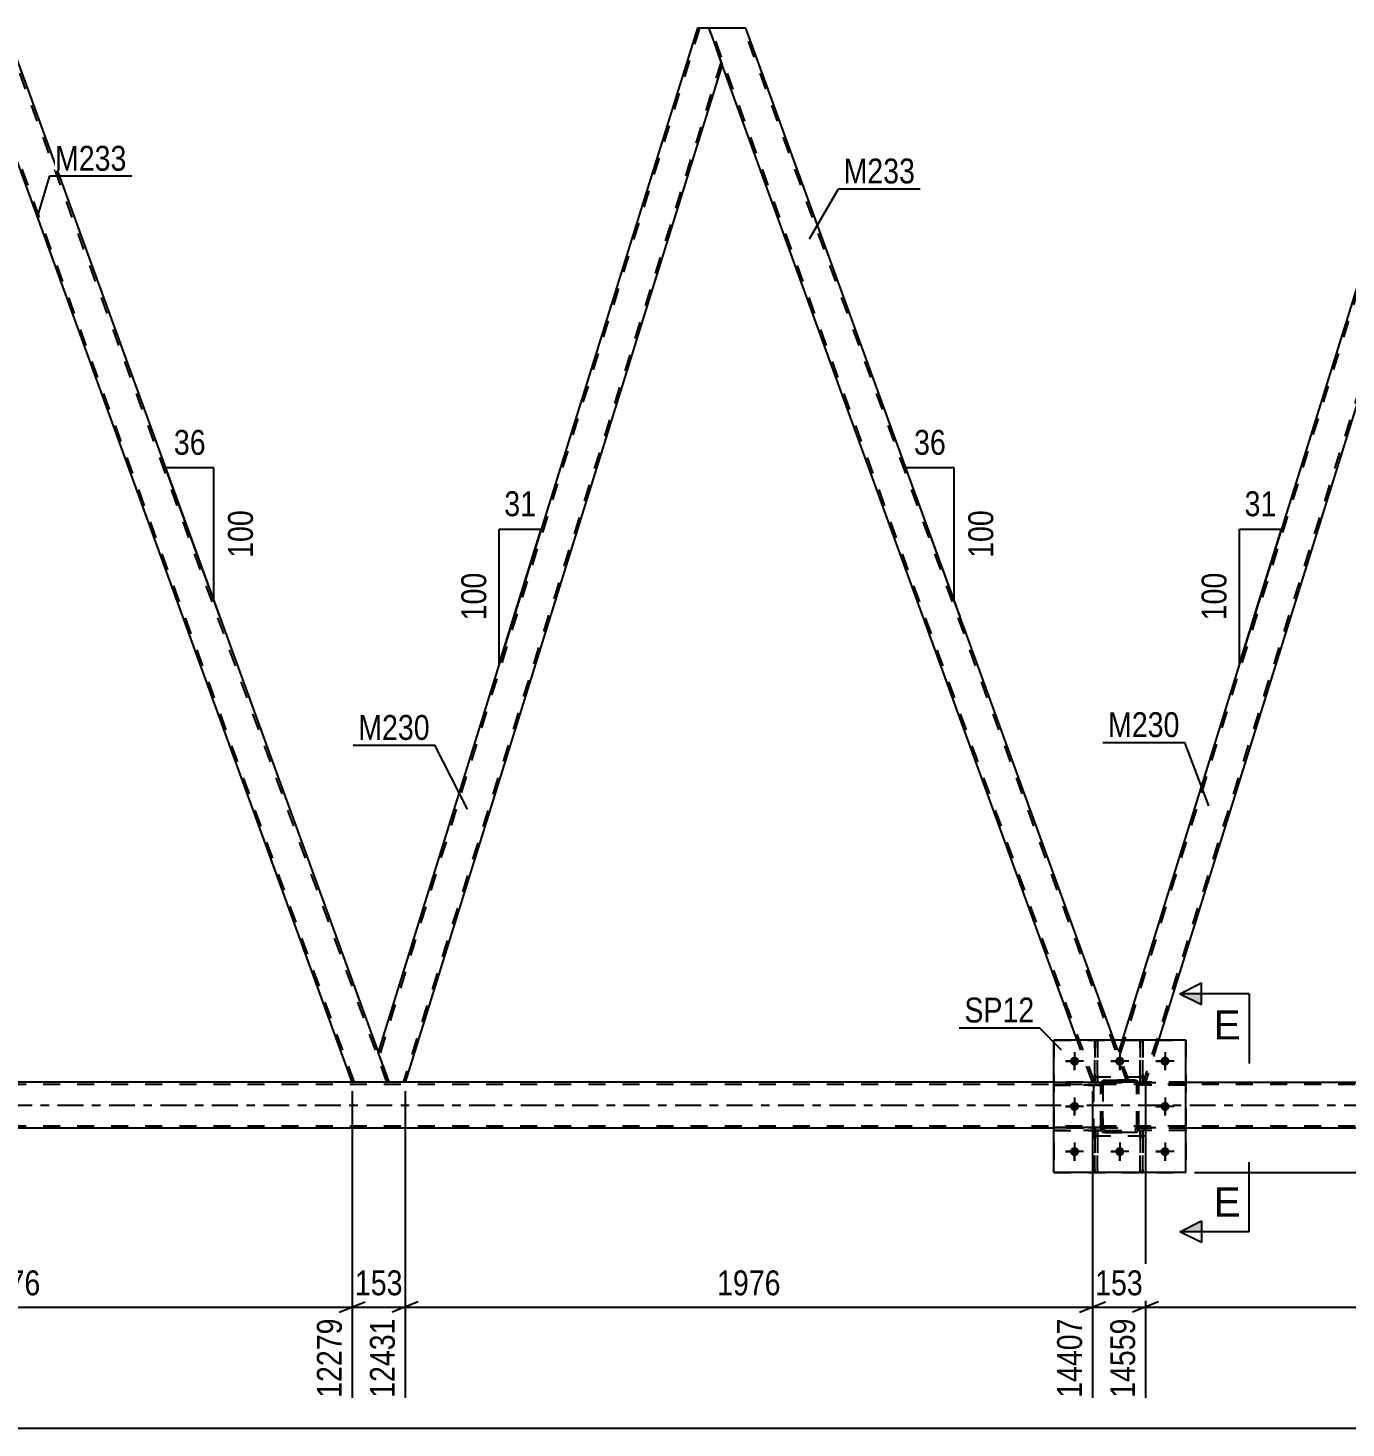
# Model space of a CAD drawing. Header units: millimetres. Extents: x 0 to 841, y 0 to 594.
# Drawn here: x 537.8 to 689.4, y 287.2 to 448.1 of the extents above; entities that cross this region are included whole.
import ezdxf

# ---------------------------------------------------------------- set-up
doc = ezdxf.new("R2010")
doc.units = ezdxf.units.MM
doc.linetypes.add('DXK_LINE_DOT2', pattern=[3.9198, 1.9599, -1.9599])
doc.linetypes.add('DXK_LINE_DOT3', pattern=[5.9187, 2.979, -0.9799, 0.9799, -0.9799])
doc.styles.add('Arial', font='ARIAL.TTF', dxfattribs={"height": 0.2})
doc.styles.add('Arial Narrow', font='ARIALN.TTF', dxfattribs={"height": 0.2})

# ---------------------------------------------------------------- blocks, each defined once
blk = doc.blocks.new('Part-275727292-2873 - 2736')
at = {"color": 7, "linetype": 'DXK_LINE_DOT2'}
for p, q in [((666.2, 321.7), (665.6, 321.7)), ((665.6, 321.7), (671, 321.7)), ((665.6, 321.38), (665.6, 321.7)), ((665.6, 321.38), (665.6, 321.7)), ((666.2, 321.38), (665.6, 321.38)), ((671, 321.38), (665.6, 321.38)), ((666.2, 321.38), (666.2, 321.7)), ((671, 321.7), (671, 321.38))]:
    blk.add_line(p, q, dxfattribs=at)
blk = doc.blocks.new('Part-275727292-2870 - 2736')
at = {"color": 7, "linetype": 'DXK_LINE_DOT2'}
for p, q in [((666.2, 326.9), (665.6, 326.9)), ((665.6, 326.9), (671, 326.9)), ((665.6, 326.58), (665.6, 326.9)), ((665.6, 326.58), (665.6, 326.9)), ((666.2, 326.58), (666.2, 326.9)), ((671, 326.9), (671, 326.58)), ((666.2, 326.58), (665.6, 326.58)), ((671, 326.58), (665.6, 326.58))]:
    blk.add_line(p, q, dxfattribs=at)
blk = doc.blocks.new('Part-275727292-2741 - 2736')
at = {"color": 7, "linetype": 'DXK_LINE_DOT2'}
for p, q in [((665.73, 321.37), (665.73, 321.37)), ((665.73, 321.37), (665.73, 320.77)), ((665.73, 316.54), (665.73, 321.37)), ((665.73, 321.37), (666.05, 321.37)), ((665.73, 320.77), (665.73, 316.54)), ((665.73, 320.77), (666.05, 320.77)), ((666.05, 320.77), (666.05, 321.37)), ((666.05, 316.54), (666.05, 321.37)), ((666.05, 316.54), (666.05, 320.77)), ((665.73, 316.54), (666.05, 316.54))]:
    blk.add_line(p, q, dxfattribs=at)
blk = doc.blocks.new('Part-275727292-2876 - 2736')
at = {"color": 7, "linetype": 'DXK_LINE_DOT2'}
for p, q in [((655.8, 326.58), (655.8, 326.9)), ((655.8, 326.9), (660.85, 326.9)), ((660.6, 326.58), (660.6, 326.9)), ((661.2, 326.9), (660.6, 326.9)), ((661.2, 326.58), (661.2, 326.9)), ((661.2, 326.58), (661.2, 326.9)), ((661.2, 326.58), (655.8, 326.58)), ((661.2, 326.58), (660.6, 326.58))]:
    blk.add_line(p, q, dxfattribs=at)
blk = doc.blocks.new('Part-275727292-2811 - 2736')
at = {"color": 2, "linetype": 'Continuous'}
for p, q in [((620.39, 448.13), (616.13, 448.13)), ((662.76, 331.74), (620.39, 448.13)), ((658.5, 331.74), (617.68, 443.88))]:
    blk.add_line(p, q, dxfattribs=at)
at = {"color": 7, "linetype": 'DXK_LINE_DOT2'}
for p, q in [((617.68, 443.88), (616.13, 448.13)), ((660.51, 326.91), (616.39, 448.13)), ((620.35, 448.13), (619.88, 448.13)), ((664.25, 326.91), (620.13, 448.13)), ((660.25, 326.91), (658.5, 331.74)), ((664.51, 326.91), (662.76, 331.74)), ((664.51, 326.91), (660.25, 326.91))]:
    blk.add_line(p, q, dxfattribs=at)
blk = doc.blocks.new('Part-275727292-2821 - 2736')
at = {"color": 2, "linetype": 'Continuous'}
for p, q in [((655.8, 326.91), (500.73, 326.91)), ((671, 326.91), (768.87, 326.91)), ((655.8, 321.63), (500.73, 321.63)), ((768.87, 321.63), (671, 321.63))]:
    blk.add_line(p, q, dxfattribs=at)
at = {"color": 7, "linetype": 'DXK_LINE_DOT2'}
for p, q in [((671, 326.91), (655.8, 326.91)), ((768.87, 326.67), (97.33, 326.67)), ((768.87, 321.87), (97.33, 321.87)), ((671, 321.63), (655.8, 321.63))]:
    blk.add_line(p, q, dxfattribs=at)
at = {"color": 7, "linetype": 'DXK_LINE_DOT3'}
blk.add_line((97.33, 324.27), (768.87, 324.27), dxfattribs=at)
blk = doc.blocks.new('Part-275727292-2768 - 2736')
at = {"color": 2, "linetype": 'Continuous'}
for p, q in [((671, 331.74), (655.8, 331.74)), ((655.8, 316.54), (655.8, 331.74)), ((671, 316.54), (671, 331.74)), ((671, 316.54), (655.8, 316.54))]:
    blk.add_line(p, q, dxfattribs=at)
blk = doc.blocks.new('Part-275727292-2771 - 2736')
at = {"color": 7, "linetype": 'DXK_LINE_DOT2'}
for p, q in [((660.85, 331.74), (660.53, 331.74)), ((660.53, 331.74), (660.53, 327.49)), ((660.53, 331.74), (660.53, 326.89)), ((660.85, 327.49), (660.85, 331.74)), ((660.85, 326.89), (660.85, 331.74)), ((660.85, 327.49), (660.53, 327.49)), ((660.53, 327.49), (660.53, 326.89)), ((660.85, 326.89), (660.53, 326.89)), ((660.85, 326.89), (660.85, 327.49)), ((660.85, 326.89), (660.85, 326.89))]:
    blk.add_line(p, q, dxfattribs=at)
blk = doc.blocks.new('Part-275727292-2855 - 2736')
at = {"color": 2, "linetype": 'Continuous'}
for p, q in [((531, 448.13), (535.26, 448.13)), ((535.26, 448.13), (578.11, 330.38)), ((575.12, 326.91), (532.55, 443.88))]:
    blk.add_line(p, q, dxfattribs=at)
at = {"color": 7, "linetype": 'DXK_LINE_DOT2'}
for p, q in [((532.55, 443.88), (531, 448.13)), ((575.37, 326.91), (531.25, 448.13)), ((535.22, 448.13), (534.74, 448.13)), ((579.12, 326.91), (535, 448.13)), ((579.38, 326.91), (578.11, 330.38)), ((579.38, 326.91), (575.12, 326.91))]:
    blk.add_line(p, q, dxfattribs=at)
blk = doc.blocks.new('Part-275727292-2916 - 2736')
at = {"color": 7, "linetype": 'DXK_LINE_DOT2'}
for p, q in [((661.2, 326.66), (661.24, 326.84)), ((661.24, 326.84), (661.2, 326.66)), ((661.46, 326.75), (661.51, 326.83)), ((661.51, 326.83), (661.46, 326.75)), ((661.5, 327.1), (661.68, 327.14)), ((661.68, 327.14), (661.5, 327.1)), ((661.51, 326.83), (661.59, 326.88)), ((661.59, 326.88), (661.68, 326.9)), ((661.59, 326.88), (661.68, 326.9)), ((665.12, 327.14), (661.68, 327.14)), ((661.68, 327.14), (661.68, 327.14)), ((661.68, 327.14), (665.12, 327.14)), ((661.68, 326.9), (665.12, 326.9)), ((661.68, 326.9), (661.68, 326.9)), ((661.68, 326.9), (665.12, 326.9)), ((665.12, 327.14), (665.12, 327.14)), ((665.12, 327.14), (665.3, 327.1)), ((665.3, 327.1), (665.12, 327.14)), ((665.12, 326.9), (665.12, 326.9)), ((665.12, 326.9), (665.21, 326.88)), ((665.21, 326.88), (665.12, 326.9)), ((665.21, 326.88), (665.29, 326.83)), ((665.29, 326.83), (665.21, 326.88)), ((665.29, 326.83), (665.34, 326.75)), ((665.34, 326.75), (665.29, 326.83)), ((665.56, 326.84), (665.6, 326.66)), ((665.6, 326.66), (665.56, 326.84)), ((661.2, 321.62), (661.2, 326.66)), ((661.2, 326.66), (661.2, 326.66)), ((661.2, 321.62), (661.2, 326.66)), ((661.44, 326.66), (661.46, 326.75)), ((661.46, 326.75), (661.44, 326.66)), ((661.44, 321.62), (661.44, 326.66)), ((661.44, 326.66), (661.44, 326.66)), ((661.44, 326.66), (661.44, 321.62)), ((665.34, 326.75), (665.36, 326.66)), ((665.36, 326.66), (665.34, 326.75)), ((665.36, 321.62), (665.36, 326.66)), ((665.36, 326.66), (665.36, 326.66)), ((665.36, 321.62), (665.36, 326.66)), ((665.6, 321.62), (665.6, 326.66)), ((665.6, 326.66), (665.6, 326.66)), ((665.6, 321.62), (665.6, 326.66)), ((661.2, 321.62), (661.2, 321.62)), ((661.24, 321.43), (661.2, 321.62)), ((661.2, 321.62), (661.24, 321.43)), ((661.44, 321.62), (661.44, 321.62)), ((661.46, 321.52), (661.44, 321.62)), ((661.44, 321.62), (661.46, 321.52)), ((661.51, 321.45), (661.46, 321.52)), ((661.46, 321.52), (661.51, 321.45)), ((661.68, 321.14), (661.5, 321.17)), ((661.5, 321.17), (661.68, 321.14)), ((661.59, 321.39), (661.51, 321.45)), ((661.51, 321.45), (661.59, 321.39)), ((661.68, 321.38), (661.59, 321.39)), ((661.59, 321.39), (661.68, 321.38)), ((661.68, 321.38), (665.12, 321.38)), ((661.68, 321.38), (661.68, 321.38)), ((661.68, 321.38), (665.12, 321.38)), ((661.68, 321.14), (665.12, 321.14)), ((661.68, 321.14), (661.68, 321.14)), ((665.12, 321.14), (661.68, 321.14)), ((665.21, 321.39), (665.12, 321.38)), ((665.12, 321.38), (665.21, 321.39)), ((665.12, 321.38), (665.12, 321.38)), ((665.3, 321.17), (665.12, 321.14)), ((665.12, 321.14), (665.3, 321.17)), ((665.12, 321.14), (665.12, 321.14)), ((665.29, 321.45), (665.21, 321.39)), ((665.34, 321.52), (665.29, 321.45)), ((665.29, 321.45), (665.34, 321.52)), ((665.36, 321.62), (665.34, 321.52)), ((665.34, 321.52), (665.36, 321.62)), ((665.36, 321.62), (665.36, 321.62)), ((665.6, 321.62), (665.56, 321.43)), ((665.56, 321.43), (665.6, 321.62)), ((665.6, 321.62), (665.6, 321.62))]:
    blk.add_line(p, q, dxfattribs=at)
at = {"color": 7, "linetype": 'DXK_LINE_DOT3'}
blk.add_line((663.4, 324.14), (663.4, 324.14), dxfattribs=at)
at = {"color": 7, "linetype": 'DXK_LINE_DOT2'}
for centre, start, end in [((661.68, 326.66), 112.5, 157.5), ((661.68, 326.66), 112.5, 157.5), ((665.12, 326.66), 22.5, 67.5), ((665.12, 326.66), 22.5, 67.5), ((661.68, 321.62), 202.5, 247.5), ((661.68, 321.62), 202.5, 247.5), ((665.12, 321.62), 292.5, 337.5), ((665.12, 321.62), 292.5, 337.5)]:
    blk.add_arc(centre, 0.48, start, end, dxfattribs=at)
blk = doc.blocks.new('Part-275727292-2806 - 2736')
at = {"color": 2, "linetype": 'Continuous'}
for p, q in [((614.82, 448.13), (578.11, 330.38)), ((616.13, 448.13), (614.82, 448.13)), ((616.13, 448.13), (617.68, 443.88)), ((617.68, 443.88), (581.22, 326.91)), ((579.38, 326.91), (578.11, 330.38))]:
    blk.add_line(p, q, dxfattribs=at)
at = {"color": 7, "linetype": 'DXK_LINE_DOT2'}
for p, q in [((615.07, 448.13), (578.25, 330.01)), ((617.54, 444.25), (580.97, 326.91)), ((581.22, 326.91), (579.38, 326.91))]:
    blk.add_line(p, q, dxfattribs=at)
blk = doc.blocks.new('Part-275727292-2816 - 2736')
at = {"color": 7, "linetype": 'DXK_LINE_DOT2'}
for p, q in [((700.2, 448.13), (663.38, 330.01)), ((702.68, 444.25), (666.1, 326.91)), ((663.67, 331.74), (663.25, 330.38)), ((667.86, 331.74), (666.36, 326.91)), ((664.51, 326.91), (663.25, 330.38)), ((666.36, 326.91), (664.51, 326.91))]:
    blk.add_line(p, q, dxfattribs=at)
at = {"color": 2, "linetype": 'Continuous'}
for p, q in [((699.95, 448.13), (663.67, 331.74)), ((701.27, 448.13), (699.95, 448.13)), ((702.81, 443.88), (701.27, 448.13)), ((702.81, 443.88), (667.86, 331.74))]:
    blk.add_line(p, q, dxfattribs=at)
blk = doc.blocks.new('Part-275727292-2879 - 2736')
at = {"color": 7, "linetype": 'DXK_LINE_DOT2'}
for p, q in [((655.8, 321.38), (655.8, 321.7)), ((655.8, 321.7), (661.2, 321.7)), ((661.2, 321.38), (655.8, 321.38)), ((660.6, 321.38), (660.6, 321.7)), ((661.2, 321.7), (660.6, 321.7)), ((661.2, 321.38), (660.6, 321.38)), ((661.2, 321.38), (661.2, 321.7)), ((661.2, 321.38), (661.2, 321.7))]:
    blk.add_line(p, q, dxfattribs=at)
blk = doc.blocks.new('Part-275727292-2895 - 2736')
at = {"color": 7, "linetype": 'DXK_LINE_DOT2'}
for p, q in [((660.85, 321.37), (660.53, 321.37)), ((660.53, 320.77), (660.53, 321.37)), ((660.53, 316.54), (660.53, 321.37)), ((660.85, 320.77), (660.53, 320.77)), ((660.53, 316.54), (660.53, 320.77)), ((660.85, 321.37), (660.85, 321.37)), ((660.85, 321.37), (660.85, 320.77)), ((660.85, 316.54), (660.85, 321.37)), ((660.85, 320.77), (660.85, 316.54)), ((660.85, 316.54), (660.53, 316.54))]:
    blk.add_line(p, q, dxfattribs=at)
blk = doc.blocks.new('Part-275727292-2905 - 2736')
at = {"color": 7, "linetype": 'DXK_LINE_DOT2'}
for p, q in [((655.8, 331.74), (671, 331.74)), ((655.8, 331.74), (655.8, 316.54)), ((671, 331.74), (671, 316.54)), ((655.8, 316.54), (671, 316.54))]:
    blk.add_line(p, q, dxfattribs=at)
blk = doc.blocks.new('Part-275727292-2915 - 2736')
at = {"color": 7, "linetype": 'DXK_LINE_DOT2'}
for p, q in [((660.4, 320.74), (660.4, 327.54)), ((660.4, 327.54), (666.4, 327.54)), ((666.4, 320.74), (666.4, 327.54)), ((660.4, 320.74), (666.4, 320.74))]:
    blk.add_line(p, q, dxfattribs=at)
blk = doc.blocks.new('Part-275727292-2943 - 2736')
at = {"color": 7, "linetype": 'DXK_LINE_DOT2'}
for p, q in [((666.05, 321.37), (665.73, 321.37)), ((665.73, 320.77), (665.73, 321.37)), ((665.73, 316.54), (665.73, 321.37)), ((666.05, 320.77), (665.73, 320.77)), ((665.73, 316.54), (665.73, 320.77)), ((666.05, 321.37), (666.05, 321.37)), ((666.05, 321.37), (666.05, 320.77)), ((666.05, 316.54), (666.05, 321.37)), ((666.05, 320.77), (666.05, 316.54)), ((666.05, 316.54), (665.73, 316.54))]:
    blk.add_line(p, q, dxfattribs=at)
blk = doc.blocks.new('Part-275727292-2962 - 2736')
at = {"color": 7, "linetype": 'DXK_LINE_DOT2'}
for p, q in [((660.53, 321.37), (660.53, 321.37)), ((660.53, 321.37), (660.53, 320.77)), ((660.53, 316.54), (660.53, 321.37)), ((660.53, 321.37), (660.85, 321.37)), ((660.53, 320.77), (660.53, 316.54)), ((660.53, 320.77), (660.85, 320.77)), ((660.85, 320.77), (660.85, 321.37)), ((660.85, 316.54), (660.85, 321.37)), ((660.85, 316.54), (660.85, 320.77)), ((660.53, 316.54), (660.85, 316.54))]:
    blk.add_line(p, q, dxfattribs=at)
blk = doc.blocks.new('Part-275727292-2966 - 2736')
at = {"color": 7, "linetype": 'DXK_LINE_DOT2'}
for p, q in [((661.2, 326.66), (661.24, 326.84)), ((661.24, 326.84), (661.2, 326.66)), ((661.46, 326.75), (661.51, 326.83)), ((661.51, 326.83), (661.46, 326.75)), ((661.5, 327.1), (661.68, 327.14)), ((661.68, 327.14), (661.5, 327.1)), ((661.51, 326.83), (661.59, 326.88)), ((661.59, 326.88), (661.68, 326.9)), ((661.59, 326.88), (661.68, 326.9)), ((661.68, 327.14), (665.12, 327.14)), ((661.68, 327.14), (661.68, 327.14)), ((661.68, 327.14), (665.12, 327.14)), ((661.68, 326.9), (665.12, 326.9)), ((661.68, 326.9), (661.68, 326.9)), ((661.68, 326.9), (665.12, 326.9)), ((665.12, 327.14), (665.12, 327.14)), ((665.12, 327.14), (665.3, 327.1)), ((665.3, 327.1), (665.12, 327.14)), ((665.12, 326.9), (665.12, 326.9)), ((665.12, 326.9), (665.21, 326.88)), ((665.21, 326.88), (665.12, 326.9)), ((665.21, 326.88), (665.29, 326.83)), ((665.29, 326.83), (665.21, 326.88)), ((665.29, 326.83), (665.34, 326.75)), ((665.34, 326.75), (665.29, 326.83)), ((665.56, 326.84), (665.6, 326.66)), ((665.6, 326.66), (665.56, 326.84)), ((661.2, 321.62), (661.2, 326.66)), ((661.2, 326.66), (661.2, 326.66)), ((661.2, 321.62), (661.2, 326.66)), ((661.44, 326.66), (661.46, 326.75)), ((661.46, 326.75), (661.44, 326.66)), ((661.44, 321.62), (661.44, 326.66)), ((661.44, 326.66), (661.44, 326.66)), ((661.44, 326.66), (661.44, 321.62)), ((665.34, 326.75), (665.36, 326.66)), ((665.36, 326.66), (665.34, 326.75)), ((665.36, 321.62), (665.36, 326.66)), ((665.36, 326.66), (665.36, 326.66)), ((665.36, 321.62), (665.36, 326.66)), ((665.6, 321.62), (665.6, 326.66)), ((665.6, 326.66), (665.6, 326.66)), ((665.6, 321.62), (665.6, 326.66)), ((661.2, 321.62), (661.2, 321.62)), ((661.24, 321.43), (661.2, 321.62)), ((661.2, 321.62), (661.24, 321.43)), ((661.44, 321.62), (661.44, 321.62)), ((661.46, 321.52), (661.44, 321.62)), ((661.44, 321.62), (661.46, 321.52)), ((661.51, 321.45), (661.46, 321.52)), ((661.46, 321.52), (661.51, 321.45)), ((661.68, 321.14), (661.5, 321.17)), ((661.5, 321.17), (661.68, 321.14)), ((661.59, 321.39), (661.51, 321.45)), ((661.51, 321.45), (661.59, 321.39)), ((661.68, 321.38), (661.59, 321.39)), ((661.59, 321.39), (661.68, 321.38)), ((661.68, 321.38), (665.12, 321.38)), ((661.68, 321.38), (661.68, 321.38)), ((661.68, 321.38), (665.12, 321.38)), ((661.68, 321.14), (665.12, 321.14)), ((661.68, 321.14), (661.68, 321.14)), ((665.12, 321.14), (661.68, 321.14)), ((665.21, 321.39), (665.12, 321.38)), ((665.12, 321.38), (665.21, 321.39)), ((665.12, 321.38), (665.12, 321.38)), ((665.3, 321.17), (665.12, 321.14)), ((665.12, 321.14), (665.3, 321.17)), ((665.12, 321.14), (665.12, 321.14)), ((665.29, 321.45), (665.21, 321.39)), ((665.34, 321.52), (665.29, 321.45)), ((665.29, 321.45), (665.34, 321.52)), ((665.36, 321.62), (665.34, 321.52)), ((665.34, 321.52), (665.36, 321.62)), ((665.36, 321.62), (665.36, 321.62)), ((665.6, 321.62), (665.56, 321.43)), ((665.56, 321.43), (665.6, 321.62)), ((665.6, 321.62), (665.6, 321.62))]:
    blk.add_line(p, q, dxfattribs=at)
at = {"color": 7, "linetype": 'DXK_LINE_DOT3'}
blk.add_line((663.4, 324.14), (663.4, 324.14), dxfattribs=at)
at = {"color": 7, "linetype": 'DXK_LINE_DOT2'}
for centre, start, end in [((661.68, 326.66), 112.5, 157.5), ((661.68, 326.66), 112.5, 157.5), ((665.12, 326.66), 22.5, 67.5), ((665.12, 326.66), 22.5, 67.5), ((661.68, 321.62), 202.5, 247.5), ((661.68, 321.62), 202.5, 247.5), ((665.12, 321.62), 292.5, 337.5), ((665.12, 321.62), 292.5, 337.5)]:
    blk.add_arc(centre, 0.48, start, end, dxfattribs=at)
blk = doc.blocks.new('Part-275727292-2967 - 2736')
at = {"color": 7, "linetype": 'DXK_LINE_DOT2'}
for p, q in [((660.4, 320.74), (660.4, 327.54)), ((660.4, 327.54), (666.4, 327.54)), ((666.4, 320.74), (666.4, 327.54)), ((660.4, 320.74), (666.4, 320.74))]:
    blk.add_line(p, q, dxfattribs=at)
blk = doc.blocks.new('Part-275727292-2968 - 2736')
at = {"color": 7, "linetype": 'DXK_LINE_DOT2'}
for p, q in [((665.6, 326.58), (665.6, 326.9)), ((665.6, 326.9), (666.2, 326.9)), ((665.6, 326.58), (665.6, 326.9)), ((666.2, 326.58), (666.2, 326.9)), ((671, 326.9), (666.2, 326.9)), ((671, 326.58), (671, 326.9)), ((666.2, 326.58), (665.6, 326.58)), ((671, 326.58), (665.6, 326.58))]:
    blk.add_line(p, q, dxfattribs=at)
blk = doc.blocks.new('Part-275727292-2969 - 2736')
at = {"color": 7, "linetype": 'DXK_LINE_DOT2'}
for p, q in [((665.6, 321.38), (665.6, 321.7)), ((665.6, 321.7), (666.2, 321.7)), ((665.6, 321.38), (665.6, 321.7)), ((671, 321.7), (665.6, 321.7)), ((666.2, 321.38), (665.6, 321.38)), ((671, 321.38), (665.6, 321.38)), ((666.2, 321.38), (666.2, 321.7)), ((671, 321.38), (671, 321.7))]:
    blk.add_line(p, q, dxfattribs=at)
blk = doc.blocks.new('Part-275727292-2984 - 2736')
at = {"color": 7, "linetype": 'DXK_LINE_DOT2'}
for p, q in [((661.2, 326.9), (655.8, 326.9)), ((655.8, 326.9), (655.8, 326.58)), ((660.6, 326.9), (661.2, 326.9)), ((660.6, 326.58), (660.6, 326.9)), ((661.2, 326.58), (661.2, 326.9)), ((661.2, 326.58), (661.2, 326.9)), ((655.8, 326.58), (661.2, 326.58)), ((660.6, 326.58), (661.2, 326.58))]:
    blk.add_line(p, q, dxfattribs=at)
blk = doc.blocks.new('Part-275727292-2985 - 2736')
at = {"color": 7, "linetype": 'DXK_LINE_DOT2'}
for p, q in [((661.2, 321.7), (655.8, 321.7)), ((655.8, 321.7), (655.8, 321.38)), ((655.8, 321.38), (661.2, 321.38)), ((660.6, 321.7), (661.2, 321.7)), ((660.6, 321.38), (660.6, 321.7)), ((660.6, 321.38), (661.2, 321.38)), ((661.2, 321.38), (661.2, 321.7)), ((661.2, 321.38), (661.2, 321.7))]:
    blk.add_line(p, q, dxfattribs=at)
blk = doc.blocks.new('Part-275727292-2988 - 2736')
at = {"color": 2, "linetype": 'Continuous'}
blk.add_line((660.53, 331.74), (660.85, 331.74), dxfattribs=at)
at = {"color": 7, "linetype": 'DXK_LINE_DOT2'}
for p, q in [((660.53, 327.49), (660.53, 331.74)), ((660.53, 326.89), (660.53, 331.74)), ((660.85, 331.74), (660.85, 327.49)), ((660.85, 331.74), (660.85, 326.89)), ((660.53, 326.89), (660.53, 327.49)), ((660.53, 327.49), (660.85, 327.49)), ((660.53, 326.89), (660.53, 326.89)), ((660.85, 326.89), (660.53, 326.89)), ((660.85, 327.49), (660.85, 326.89))]:
    blk.add_line(p, q, dxfattribs=at)
blk = doc.blocks.new('Part-275727292-2995 - 2736')
at = {"color": 2, "linetype": 'Continuous'}
blk.add_line((665.73, 331.74), (666.05, 331.74), dxfattribs=at)
at = {"color": 7, "linetype": 'DXK_LINE_DOT2'}
for p, q in [((665.73, 327.49), (665.73, 331.74)), ((665.73, 326.89), (665.73, 331.74)), ((666.05, 331.74), (666.05, 327.49)), ((666.05, 331.74), (666.05, 326.89)), ((665.73, 326.89), (665.73, 327.49)), ((665.73, 327.49), (666.05, 327.49)), ((665.73, 326.89), (665.73, 326.89)), ((666.05, 326.89), (665.73, 326.89)), ((666.05, 327.49), (666.05, 326.89))]:
    blk.add_line(p, q, dxfattribs=at)
blk = doc.blocks.new('Part-275727292-3000 - 2736')
at = {"color": 7, "linetype": 'DXK_LINE_DOT2'}
for p, q in [((666.05, 331.74), (665.73, 331.74)), ((665.73, 331.74), (665.73, 327.49)), ((665.73, 331.74), (665.73, 326.89)), ((666.05, 327.49), (666.05, 331.74)), ((666.05, 331.74), (666.05, 326.89)), ((666.05, 327.49), (665.73, 327.49)), ((665.73, 327.49), (665.73, 326.89)), ((666.05, 326.89), (665.73, 326.89)), ((666.05, 326.89), (666.05, 327.49)), ((666.05, 326.89), (666.05, 326.89))]:
    blk.add_line(p, q, dxfattribs=at)
blk = doc.blocks.new('Bolt-275727292-3001 - 2736')
at = {"linetype": 'Continuous'}
for points in [[(658.72, 329.34, -1), (657.68, 329.34, -1)], [(663.92, 329.34, -1), (662.88, 329.34, -1)], [(669.12, 329.34, -1), (668.08, 329.34, -1)], [(658.72, 324.14, -1), (657.68, 324.14, -1)], [(669.12, 324.14, -1), (668.08, 324.14, -1)], [(658.72, 318.94, -1), (657.68, 318.94, -1)], [(663.92, 318.94, -1), (662.88, 318.94, -1)], [(669.12, 318.94, -1), (668.08, 318.94, -1)]]:
    blk.add_hatch(color=1, dxfattribs=at).paths.add_polyline_path(points)
at = {"color": 1, "linetype": 'Continuous'}
for p, q in [((658.2, 330.38), (658.2, 328.3)), ((663.4, 330.38), (663.4, 328.3)), ((668.6, 330.38), (668.6, 328.3)), ((659.24, 329.34), (657.16, 329.34)), ((664.44, 329.34), (662.36, 329.34)), ((669.64, 329.34), (667.56, 329.34)), ((658.2, 325.18), (658.2, 323.1)), ((668.6, 325.18), (668.6, 323.1)), ((659.24, 324.14), (657.16, 324.14)), ((669.64, 324.14), (667.56, 324.14)), ((659.24, 318.94), (657.16, 318.94)), ((658.2, 319.98), (658.2, 317.9)), ((664.44, 318.94), (662.36, 318.94)), ((663.4, 319.98), (663.4, 317.9)), ((669.64, 318.94), (667.56, 318.94)), ((668.6, 319.98), (668.6, 317.9))]:
    blk.add_line(p, q, dxfattribs=at)
blk = doc.blocks.new('Bolt-275727292-3002 - 2736')
at = {"color": 1, "linetype": 'Continuous'}
for p, q in [((658.2, 330.38), (658.2, 329.68)), ((663.4, 330.38), (663.4, 329.68)), ((668.6, 330.38), (668.6, 329.68)), ((657.16, 329.34), (657.85, 329.34)), ((658.2, 328.3), (658.2, 328.99)), ((659.24, 329.34), (658.55, 329.34)), ((662.36, 329.34), (663.05, 329.34)), ((663.4, 328.3), (663.4, 328.99)), ((664.44, 329.34), (663.75, 329.34)), ((667.56, 329.34), (668.25, 329.34)), ((668.6, 328.3), (668.6, 328.99)), ((669.64, 329.34), (668.95, 329.34)), ((658.2, 325.18), (658.2, 324.48)), ((668.6, 325.18), (668.6, 324.48)), ((657.16, 324.14), (657.85, 324.14)), ((658.2, 323.1), (658.2, 323.79)), ((659.24, 324.14), (658.55, 324.14)), ((667.56, 324.14), (668.25, 324.14)), ((668.6, 323.1), (668.6, 323.79)), ((669.64, 324.14), (668.95, 324.14)), ((657.16, 318.94), (657.85, 318.94)), ((658.2, 319.98), (658.2, 319.28)), ((659.24, 318.94), (658.55, 318.94)), ((662.36, 318.94), (663.05, 318.94)), ((663.4, 319.98), (663.4, 319.28)), ((664.44, 318.94), (663.75, 318.94)), ((667.56, 318.94), (668.25, 318.94)), ((668.6, 319.98), (668.6, 319.28)), ((669.64, 318.94), (668.95, 318.94)), ((658.2, 317.9), (658.2, 318.59)), ((663.4, 317.9), (663.4, 318.59)), ((668.6, 317.9), (668.6, 318.59))]:
    blk.add_line(p, q, dxfattribs=at)
blk = doc.blocks.new('StraightDimension-275727292-9208 - 2736')
at = {"color": 7, "linetype": 'Continuous'}
for p, q in [((666.36, 325.91), (666.36, 290.63)), ((745.39, 325.91), (745.39, 290.63)), ((667.86, 301.67), (664.86, 300.47)), ((666.36, 301.07), (745.39, 301.07)), ((743.89, 300.47), (746.89, 301.67))]:
    blk.add_line(p, q, dxfattribs=at)
at = {"color": 0}
blk.add_wipeout([(710.13, 301.82), (710.13, 306.02), (701.62, 306.02), (701.62, 301.82)], dxfattribs=at)
at = {"color": 0, "linetype": 'Continuous'}
blk.add_wipeout([(744.79, 300.37), (740.59, 300.37), (740.59, 290.03), (744.79, 290.03)], dxfattribs=at)
at = {"color": 3, "style": 'Arial Narrow'}
blk.add_text('1976', height=2.863, dxfattribs=at).set_placement((702.22, 302.42))
at = {"color": 3, "linetype": 'Continuous', "style": 'Arial Narrow'}
blk.add_text('16535', height=2.863, rotation=90.0002, dxfattribs=at).set_placement((744.19, 290.63))
blk = doc.blocks.new('StraightDimension-275727292-9209 - 2736')
at = {"color": 7, "linetype": 'Continuous'}
for p, q in [((660.25, 325.91), (660.25, 290.63)), ((666.36, 325.91), (666.36, 290.63)), ((658.75, 300.47), (661.75, 301.67)), ((660.25, 301.07), (666.36, 301.07)), ((667.86, 301.67), (664.86, 300.47))]:
    blk.add_line(p, q, dxfattribs=at)
at = {"color": 0}
blk.add_wipeout([(666.65, 301.82), (666.65, 306.02), (659.96, 306.02), (659.96, 301.82)], dxfattribs=at)
at = {"color": 0, "linetype": 'Continuous'}
blk.add_wipeout([(665.76, 300.37), (661.56, 300.37), (661.56, 290.03), (665.76, 290.03)], dxfattribs=at)
at = {"color": 3, "style": 'Arial Narrow'}
blk.add_text('153', height=2.863, dxfattribs=at).set_placement((660.56, 302.42))
at = {"color": 3, "linetype": 'Continuous', "style": 'Arial Narrow'}
blk.add_text('14559', height=2.863, rotation=90.0002, dxfattribs=at).set_placement((665.16, 290.63))
blk = doc.blocks.new('StraightDimension-275727292-9211 - 2736')
at = {"color": 7, "linetype": 'Continuous'}
for p, q in [((575.12, 325.91), (575.12, 290.63)), ((581.22, 325.91), (581.22, 290.63)), ((573.62, 300.47), (576.62, 301.67)), ((575.12, 301.07), (581.22, 301.07)), ((582.72, 301.67), (579.72, 300.47))]:
    blk.add_line(p, q, dxfattribs=at)
at = {"color": 0}
blk.add_wipeout([(581.51, 301.82), (581.51, 306.02), (574.83, 306.02), (574.83, 301.82)], dxfattribs=at)
at = {"color": 0, "linetype": 'Continuous'}
blk.add_wipeout([(580.62, 300.37), (576.42, 300.37), (576.42, 290.03), (580.62, 290.03)], dxfattribs=at)
at = {"color": 3, "style": 'Arial Narrow'}
blk.add_text('153', height=2.863, dxfattribs=at).set_placement((575.43, 302.42))
at = {"color": 3, "linetype": 'Continuous', "style": 'Arial Narrow'}
blk.add_text('12431', height=2.863, rotation=90.0002, dxfattribs=at).set_placement((580.02, 290.63))
blk = doc.blocks.new('AngleDimension-275727292-3128 - 2736')
at = {"color": 7, "linetype": 'Continuous'}
for p, q in [((592.03, 390.5), (596.85, 390.5)), ((592.03, 375.04), (596.85, 390.5)), ((592.03, 375.04), (592.03, 390.5)), ((593.73, 380.47), (596.85, 390.5))]:
    blk.add_line(p, q, dxfattribs=at)
at = {"color": 0}
for points in [[(596.87, 391.4), (596.87, 395.6), (592.01, 395.6), (592.01, 391.4)], [(591.13, 386.11), (586.93, 386.11), (586.93, 379.43), (591.13, 379.43)]]:
    blk.add_wipeout(points, dxfattribs=at)
at = {"color": 3, "style": 'Arial Narrow'}
blk.add_text('31', height=2.863, dxfattribs=at).set_placement((592.61, 392))
blk.add_text('100', height=2.863, rotation=90.0002, dxfattribs=at).set_placement((590.53, 380.03))
blk = doc.blocks.new('AngleDimension-275727292-3139 - 2736')
at = {"color": 7, "linetype": 'Continuous'}
for p, q in [((677.17, 390.5), (681.99, 390.5)), ((677.17, 375.04), (681.99, 390.5)), ((677.17, 375.04), (677.17, 390.5)), ((678.86, 380.47), (681.99, 390.5))]:
    blk.add_line(p, q, dxfattribs=at)
at = {"color": 0}
for points in [[(682, 391.4), (682, 395.6), (677.15, 395.6), (677.15, 391.4)], [(676.27, 386.11), (672.07, 386.11), (672.07, 379.43), (676.27, 379.43)]]:
    blk.add_wipeout(points, dxfattribs=at)
at = {"color": 3, "style": 'Arial Narrow'}
blk.add_text('31', height=2.863, dxfattribs=at).set_placement((677.75, 392))
blk.add_text('100', height=2.863, rotation=90.0002, dxfattribs=at).set_placement((675.67, 380.03))
blk = doc.blocks.new('StraightDimension-275727292-9210 - 2736')
at = {"color": 7, "linetype": 'Continuous'}
for p, q in [((581.22, 325.91), (581.22, 290.63)), ((660.25, 325.91), (660.25, 290.63)), ((582.72, 301.67), (579.72, 300.47)), ((581.22, 301.07), (660.25, 301.07)), ((658.75, 300.47), (661.75, 301.67))]:
    blk.add_line(p, q, dxfattribs=at)
at = {"color": 0}
blk.add_wipeout([(624.99, 301.82), (624.99, 306.02), (616.48, 306.02), (616.48, 301.82)], dxfattribs=at)
at = {"color": 0, "linetype": 'Continuous'}
blk.add_wipeout([(659.65, 300.37), (655.45, 300.37), (655.45, 290.03), (659.65, 290.03)], dxfattribs=at)
at = {"color": 3, "style": 'Arial Narrow'}
blk.add_text('1976', height=2.863, dxfattribs=at).set_placement((617.08, 302.42))
at = {"color": 3, "linetype": 'Continuous', "style": 'Arial Narrow'}
blk.add_text('14407', height=2.863, rotation=90.0002, dxfattribs=at).set_placement((659.05, 290.63))
blk = doc.blocks.new('StraightDimension-275727292-9212 - 2736')
at = {"color": 7, "linetype": 'Continuous'}
for p, q in [((496.09, 325.91), (496.09, 290.63)), ((575.12, 325.91), (575.12, 290.63)), ((497.59, 301.67), (494.59, 300.47)), ((496.09, 301.07), (575.12, 301.07)), ((573.62, 300.47), (576.62, 301.67))]:
    blk.add_line(p, q, dxfattribs=at)
at = {"color": 0}
blk.add_wipeout([(539.86, 301.82), (539.86, 306.02), (531.35, 306.02), (531.35, 301.82)], dxfattribs=at)
at = {"color": 0, "linetype": 'Continuous'}
blk.add_wipeout([(574.52, 300.37), (570.32, 300.37), (570.32, 290.03), (574.52, 290.03)], dxfattribs=at)
at = {"color": 3, "style": 'Arial Narrow'}
blk.add_text('1976', height=2.863, dxfattribs=at).set_placement((531.95, 302.42))
at = {"color": 3, "linetype": 'Continuous', "style": 'Arial Narrow'}
blk.add_text('12279', height=2.863, rotation=90.0002, dxfattribs=at).set_placement((573.92, 290.63))
blk = doc.blocks.new('StraightDimension-275727292-17067 - 2736')
at = {"color": 7, "linetype": 'Continuous'}
for p, q in [((804.85, 459.43), (803.65, 462.43)), ((758.15, 460.93), (806.65, 460.93)), ((804.25, 316.54), (804.25, 460.93)), ((803.65, 318.04), (804.85, 315.04)), ((672, 316.54), (806.65, 316.54))]:
    blk.add_line(p, q, dxfattribs=at)
at = {"color": 0}
blk.add_wipeout([(803.5, 392.99), (799.3, 392.99), (799.3, 384.48), (803.5, 384.48)], dxfattribs=at)
at = {"color": 3, "style": 'Arial Narrow'}
blk.add_text('3610', height=2.863, rotation=90.0002, dxfattribs=at).set_placement((802.9, 385.08))
blk = doc.blocks.new('StraightDimension-275727292-17054 - 2736')
at = {"color": 7, "linetype": 'Continuous'}
blk.add_line((50.4, 287.16), (778.13, 287.16), dxfattribs=at)
blk = doc.blocks.new('AngleDimension-275727292-17216 - 2736')
at = {"color": 7, "linetype": 'Continuous'}
for p, q in [((559.2, 397.56), (553.66, 397.56)), ((559.2, 382.34), (553.66, 397.56)), ((559.2, 382.34), (559.2, 397.56)), ((559.89, 380.45), (559.2, 382.34))]:
    blk.add_line(p, q, dxfattribs=at)
at = {"color": 0}
for points in [[(558.86, 398.46), (558.86, 402.66), (554.01, 402.66), (554.01, 398.46)], [(564.3, 393.29), (560.1, 393.29), (560.1, 386.61), (564.3, 386.61)]]:
    blk.add_wipeout(points, dxfattribs=at)
at = {"color": 3, "style": 'Arial Narrow'}
blk.add_text('36', height=2.863, dxfattribs=at).set_placement((554.61, 399.06))
blk.add_text('100', height=2.863, rotation=90.0002, dxfattribs=at).set_placement((563.7, 387.21))
blk = doc.blocks.new('AngleDimension-275727292-17230 - 2736')
at = {"color": 7, "linetype": 'Continuous'}
for p, q in [((644.34, 397.56), (638.8, 397.56)), ((644.34, 382.34), (638.8, 397.56)), ((644.34, 382.34), (644.34, 397.56)), ((645.03, 380.45), (644.34, 382.34))]:
    blk.add_line(p, q, dxfattribs=at)
at = {"color": 0}
for points in [[(644, 398.46), (644, 402.66), (639.14, 402.66), (639.14, 398.46)], [(649.44, 393.29), (645.24, 393.29), (645.24, 386.61), (649.44, 386.61)]]:
    blk.add_wipeout(points, dxfattribs=at)
at = {"color": 3, "style": 'Arial Narrow'}
blk.add_text('36', height=2.863, dxfattribs=at).set_placement((639.74, 399.06))
blk.add_text('100', height=2.863, rotation=90.0002, dxfattribs=at).set_placement((648.84, 387.21))
blk = doc.blocks.new('Mark-275727292-2802 - 2736')
at = {"color": 0}
blk.add_wipeout([(584.04, 366.28), (584.04, 369.28), (575.82, 369.28), (575.82, 366.28)], dxfattribs=at)
blk.add_wipeout([(584.04, 366.28), (584.04, 369.28), (575.82, 369.28), (575.82, 366.28)], dxfattribs=at)
at = {"color": 30, "linetype": 'Continuous'}
for p in [(575.22, 365.68), (588.39, 358.31)]:
    blk.add_line(p, (584.64, 365.68), dxfattribs=at)
at = {"color": 3, "style": 'Arial Narrow'}
blk.add_text('M230', height=2.863, dxfattribs=at).set_placement((575.82, 366.28))
blk = doc.blocks.new('Mark-275727292-2812 - 2736')
at = {"color": 0}
blk.add_wipeout([(670.28, 366.6), (670.28, 369.6), (662.05, 369.6), (662.05, 366.6)], dxfattribs=at)
blk.add_wipeout([(670.28, 366.6), (670.28, 369.6), (662.05, 369.6), (662.05, 366.6)], dxfattribs=at)
at = {"color": 30, "linetype": 'Continuous'}
for p in [(661.45, 366), (673.65, 358.71)]:
    blk.add_line(p, (670.88, 366), dxfattribs=at)
at = {"color": 3, "style": 'Arial Narrow'}
blk.add_text('M230', height=2.863, dxfattribs=at).set_placement((662.05, 366.6))
blk = doc.blocks.new('Mark-275727292-2764 - 2736')
at = {"color": 0}
blk.add_wipeout([(653.57, 333.79), (653.57, 336.79), (645.53, 336.79), (645.53, 333.79)], dxfattribs=at)
blk.add_wipeout([(653.57, 333.79), (653.57, 336.79), (645.53, 336.79), (645.53, 333.79)], dxfattribs=at)
at = {"color": 30, "linetype": 'Continuous'}
for p in [(644.93, 333.19), (656.68, 330.61)]:
    blk.add_line(p, (654.17, 333.19), dxfattribs=at)
at = {"color": 3, "style": 'Arial Narrow'}
blk.add_text('SP12', height=2.863, dxfattribs=at).set_placement((645.53, 333.79))
blk = doc.blocks.new('Mark-275727292-2807 - 2736')
at = {"color": 0}
blk.add_wipeout([(639.85, 430.26), (639.85, 433.26), (631.63, 433.26), (631.63, 430.26)], dxfattribs=at)
blk.add_wipeout([(639.85, 430.26), (639.85, 433.26), (631.63, 433.26), (631.63, 430.26)], dxfattribs=at)
at = {"color": 30, "linetype": 'Continuous'}
for p, q in [((627.73, 423.91), (631.03, 429.66)), ((631.03, 429.66), (640.45, 429.66))]:
    blk.add_line(p, q, dxfattribs=at)
at = {"color": 3, "style": 'Arial Narrow'}
blk.add_text('M233', height=2.863, dxfattribs=at).set_placement((631.63, 430.26))
blk = doc.blocks.new('Mark-275727292-2851 - 2736')
at = {"color": 0}
blk.add_wipeout([(549.17, 431.72), (549.17, 434.72), (540.94, 434.72), (540.94, 431.72)], dxfattribs=at)
blk.add_wipeout([(549.17, 431.72), (549.17, 434.72), (540.94, 434.72), (540.94, 431.72)], dxfattribs=at)
at = {"color": 30, "linetype": 'Continuous'}
for p, q in [((538.91, 426.41), (540.34, 431.12)), ((540.34, 431.12), (549.77, 431.12))]:
    blk.add_line(p, q, dxfattribs=at)
at = {"color": 3, "style": 'Arial Narrow'}
blk.add_text('M233', height=2.863, dxfattribs=at).set_placement((540.94, 431.72))
blk = doc.blocks.new('SectionMark-275727292-4091 - 2736')
at = {"linetype": 'Continuous'}
for points in [[(672.79, 337.09), (672.79, 335.84), (670.29, 337.09)], [(672.79, 310.98), (672.79, 309.73), (670.29, 309.73)]]:
    blk.add_hatch(color=6, dxfattribs=at).paths.add_polyline_path(points)
at = {"color": 6, "linetype": 'Continuous'}
for p, q in [((670.29, 337.09), (672.79, 338.34)), ((672.79, 335.84), (672.79, 338.34)), ((678.29, 337.09), (670.29, 337.09)), ((670.29, 337.09), (672.79, 335.84)), ((678.29, 337.09), (678.29, 329.09)), ((678.29, 309.73), (678.29, 317.73)), ((670.29, 309.73), (672.79, 310.98)), ((672.79, 310.98), (672.79, 308.48)), ((678.29, 309.73), (670.29, 309.73)), ((672.79, 308.48), (670.29, 309.73))]:
    blk.add_line(p, q, dxfattribs=at)
at = {"color": 0, "linetype": 'Continuous'}
for points in [[(677.29, 331.84), (677.29, 335.34), (674.18, 335.34), (674.18, 331.84)], [(677.29, 311.48), (677.29, 314.98), (674.18, 314.98), (674.18, 311.48)]]:
    blk.add_wipeout(points, dxfattribs=at)
at = {"color": 3, "linetype": 'Continuous', "style": 'Arial'}
for p in [(674.18, 331.84), (674.18, 311.48)]:
    blk.add_text('E', height=3.34, dxfattribs=at).set_placement(p)

msp = doc.modelspace()

# ---------------------------------------------------------------- block references
for name in ['Part-275727292-2855 - 2736', 'Part-275727292-2806 - 2736', 'Part-275727292-2811 - 2736', 'Part-275727292-2816 - 2736', 'Part-275727292-2768 - 2736', 'Part-275727292-2905 - 2736', 'Part-275727292-2771 - 2736', 'Part-275727292-2988 - 2736', 'Part-275727292-2995 - 2736', 'Part-275727292-3000 - 2736', 'Bolt-275727292-3001 - 2736', 'Bolt-275727292-3002 - 2736', 'Part-275727292-2821 - 2736', 'Part-275727292-2876 - 2736', 'Part-275727292-2984 - 2736', 'Part-275727292-2915 - 2736', 'Part-275727292-2967 - 2736', 'Part-275727292-2916 - 2736', 'Part-275727292-2966 - 2736', 'Part-275727292-2870 - 2736', 'Part-275727292-2968 - 2736', 'Part-275727292-2879 - 2736', 'Part-275727292-2985 - 2736', 'Part-275727292-2895 - 2736', 'Part-275727292-2962 - 2736', 'Part-275727292-2873 - 2736', 'Part-275727292-2969 - 2736', 'Part-275727292-2741 - 2736', 'Part-275727292-2943 - 2736']:
    msp.add_blockref(name, (0, 0))

# ---------------------------------------------------------------- next in the draw order: block references
for name in ['AngleDimension-275727292-3128 - 2736', 'AngleDimension-275727292-3139 - 2736', 'StraightDimension-275727292-9211 - 2736', 'StraightDimension-275727292-9208 - 2736']:
    msp.add_blockref(name, (0, 0))

# ---------------------------------------------------------------- next in the draw order: block references
for name in ['StraightDimension-275727292-17067 - 2736', 'StraightDimension-275727292-9212 - 2736', 'StraightDimension-275727292-9209 - 2736']:
    msp.add_blockref(name, (0, 0))

# ---------------------------------------------------------------- next in the draw order: block references
msp.add_blockref('StraightDimension-275727292-9210 - 2736', (0, 0))

# ---------------------------------------------------------------- next in the draw order: block references
msp.add_blockref('StraightDimension-275727292-17054 - 2736', (0, 0))

# ---------------------------------------------------------------- next in the draw order: block references
for name in ['Mark-275727292-2851 - 2736', 'Mark-275727292-2807 - 2736', 'AngleDimension-275727292-17216 - 2736', 'AngleDimension-275727292-17230 - 2736', 'Mark-275727292-2802 - 2736', 'Mark-275727292-2812 - 2736', 'SectionMark-275727292-4091 - 2736', 'Mark-275727292-2764 - 2736']:
    msp.add_blockref(name, (0, 0))

doc.saveas('drawing.dxf')
